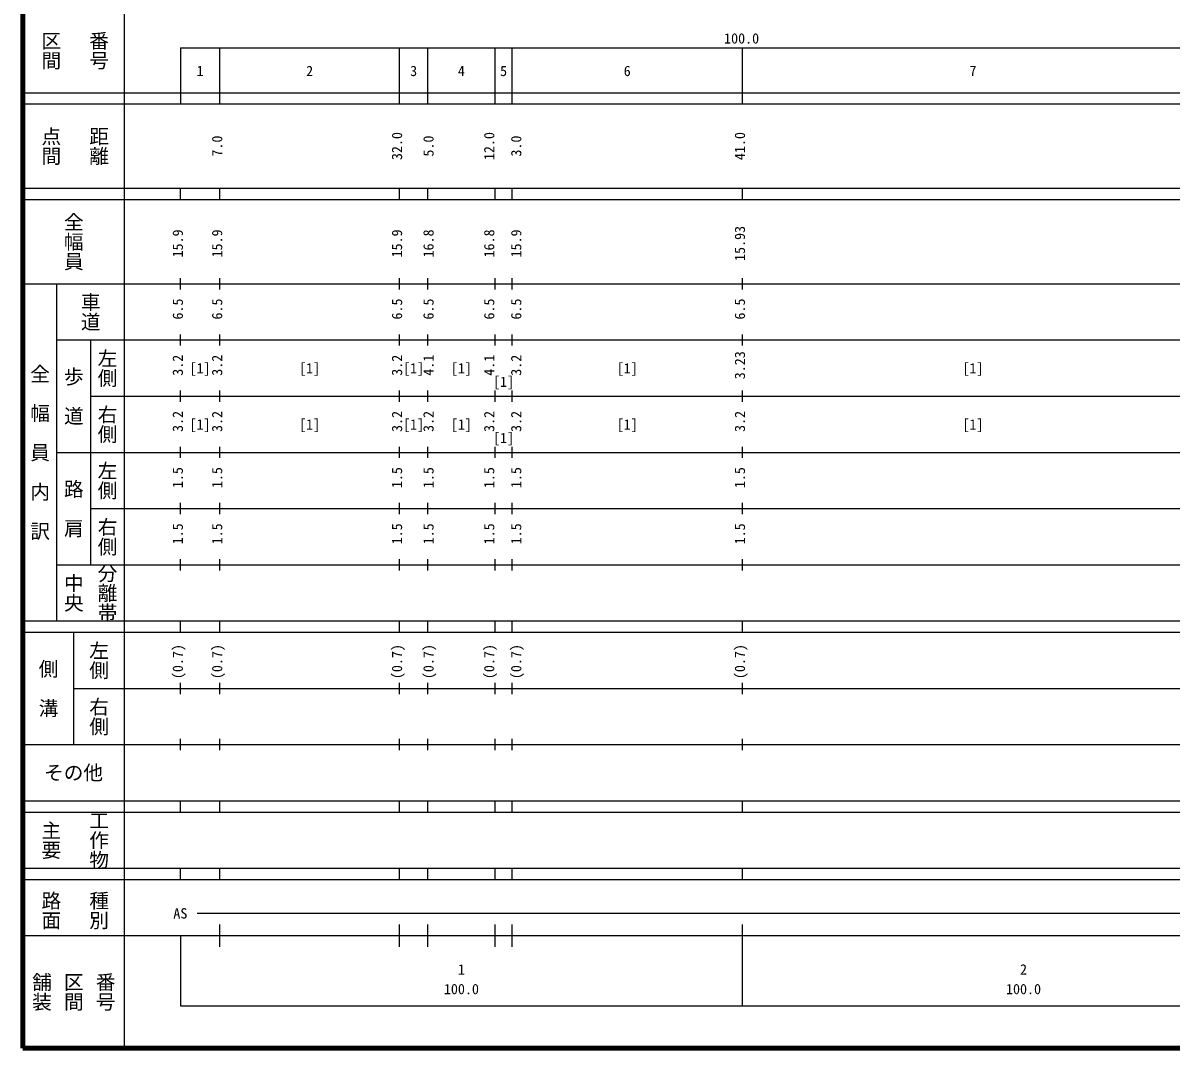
# Model space of a CAD drawing. Units: millimetres on the paper, enlarged 1000 times. Extents: x 40000 to 680000, y 20000 to 380000.
# Drawn here: x 40000 to 244241, y 20000 to 202409 of the extents above; entities that cross this region are included whole.
import ezdxf
from ezdxf.enums import TextEntityAlignment as Align

# ---------------------------------------------------------------- set-up
doc = ezdxf.new("R2010")
doc.units = ezdxf.units.MM
doc.header["$LTSCALE"] = 1000
doc.layers.add('M-TTL', color=2, linetype='Continuous', lineweight=140)
doc.layers.add('M-TTL-BAND', color=7, linetype='Continuous', lineweight=25)
doc.styles.add('@ＭＳ ゴシック', font='')
doc.styles.add('ＭＳ ゴシック', font='')
doc.styles.get('@ＭＳ ゴシック').set_extended_font_data('@MS Gothic')
doc.styles.get('ＭＳ ゴシック').set_extended_font_data('MS Gothic')

msp = doc.modelspace()

# ---------------------------------------------------------------- linework, layer by layer
at = {"layer": 'M-TTL'}
for p, q in [((40000, 380000), (40000, 20000)), ((40000, 20000), (680000, 20000))]:
    msp.add_line(p, q, dxfattribs=at)
at = {"layer": 'M-TTL-BAND'}
for p, q in [((58000, 370000), (58000, 20000)), ((68000, 198000), (579000, 198000)), ((68000, 198000), (68000, 188000)), ((75000, 188000), (75000, 198000)), ((107000, 188000), (107000, 198000)), ((112000, 188000), (112000, 198000)), ((124000, 188000), (124000, 198000)), ((127000, 188000), (127000, 198000)), ((168000, 188000), (168000, 198000)), ((40000, 190000), (579000, 190000)), ((40000, 188000), (579000, 188000)), ((40000, 173000), (579000, 173000)), ((68000, 171000), (68000, 173000)), ((75000, 171000), (75000, 173000)), ((107000, 171000), (107000, 173000)), ((112000, 171000), (112000, 173000)), ((124000, 171000), (124000, 173000)), ((127000, 171000), (127000, 173000)), ((168000, 171000), (168000, 173000)), ((40000, 171000), (579000, 171000)), ((40000, 156000), (579000, 156000)), ((46000, 96000), (46000, 156000)), ((68000, 155000), (68000, 157000)), ((75000, 155000), (75000, 157000)), ((107000, 155000), (107000, 157000)), ((112000, 155000), (112000, 157000)), ((124000, 155000), (124000, 157000)), ((127000, 155000), (127000, 157000)), ((168000, 155000), (168000, 157000)), ((46000, 146000), (579000, 146000)), ((52000, 146000), (52000, 106000)), ((68000, 145000), (68000, 147000)), ((75000, 145000), (75000, 147000)), ((107000, 145000), (107000, 147000)), ((112000, 145000), (112000, 147000)), ((124000, 145000), (124000, 147000)), ((127000, 145000), (127000, 147000)), ((168000, 145000), (168000, 147000)), ((68000, 135000), (68000, 137000)), ((75000, 135000), (75000, 137000)), ((107000, 135000), (107000, 137000)), ((112000, 135000), (112000, 137000)), ((124000, 135000), (124000, 137000)), ((127000, 135000), (127000, 137000)), ((168000, 135000), (168000, 137000)), ((52000, 136000), (579000, 136000)), ((68000, 125000), (68000, 127000)), ((75000, 125000), (75000, 127000)), ((107000, 125000), (107000, 127000)), ((112000, 125000), (112000, 127000)), ((124000, 125000), (124000, 127000)), ((127000, 125000), (127000, 127000)), ((168000, 125000), (168000, 127000)), ((46000, 126000), (579000, 126000)), ((68000, 115000), (68000, 117000)), ((75000, 115000), (75000, 117000)), ((107000, 115000), (107000, 117000)), ((112000, 115000), (112000, 117000)), ((124000, 115000), (124000, 117000)), ((127000, 115000), (127000, 117000)), ((168000, 115000), (168000, 117000)), ((52000, 116000), (579000, 116000)), ((68000, 105000), (68000, 107000)), ((75000, 105000), (75000, 107000)), ((107000, 105000), (107000, 107000)), ((112000, 105000), (112000, 107000)), ((124000, 105000), (124000, 107000)), ((127000, 105000), (127000, 107000)), ((168000, 105000), (168000, 107000)), ((46000, 106000), (579000, 106000)), ((40000, 96000), (579000, 96000)), ((68000, 94000), (68000, 96000)), ((75000, 94000), (75000, 96000)), ((107000, 94000), (107000, 96000)), ((112000, 94000), (112000, 96000)), ((124000, 94000), (124000, 96000)), ((127000, 94000), (127000, 96000)), ((168000, 94000), (168000, 96000)), ((40000, 94000), (579000, 94000)), ((49000, 94000), (49000, 74000)), ((49000, 84000), (579000, 84000)), ((68000, 83000), (68000, 85000)), ((75000, 83000), (75000, 85000)), ((107000, 83000), (107000, 85000)), ((112000, 83000), (112000, 85000)), ((124000, 83000), (124000, 85000)), ((127000, 83000), (127000, 85000)), ((168000, 83000), (168000, 85000)), ((40000, 74000), (579000, 74000)), ((68000, 73000), (68000, 75000)), ((75000, 73000), (75000, 75000)), ((107000, 73000), (107000, 75000)), ((112000, 73000), (112000, 75000)), ((124000, 73000), (124000, 75000)), ((127000, 73000), (127000, 75000)), ((168000, 73000), (168000, 75000)), ((40000, 64000), (579000, 64000)), ((68000, 62000), (68000, 64000)), ((75000, 62000), (75000, 64000)), ((107000, 62000), (107000, 64000)), ((112000, 62000), (112000, 64000)), ((124000, 62000), (124000, 64000)), ((127000, 62000), (127000, 64000)), ((168000, 62000), (168000, 64000)), ((40000, 62000), (579000, 62000)), ((40000, 52000), (579000, 52000)), ((68000, 50000), (68000, 52000)), ((75000, 50000), (75000, 52000)), ((107000, 50000), (107000, 52000)), ((112000, 50000), (112000, 52000)), ((124000, 50000), (124000, 52000)), ((127000, 50000), (127000, 52000)), ((168000, 50000), (168000, 52000)), ((40000, 50000), (579000, 50000)), ((71000, 44000), (565000, 44000)), ((75000, 38000), (75000, 42000)), ((107000, 38000), (107000, 42000)), ((112000, 38000), (112000, 42000)), ((124000, 38000), (124000, 42000)), ((127000, 38000), (127000, 42000)), ((168000, 27500), (168000, 42000)), ((40000, 40000), (579000, 40000)), ((68000, 40000), (68000, 27500)), ((68000, 27500), (579000, 27500))]:
    msp.add_line(p, q, dxfattribs=at)

# ---------------------------------------------------------------- texts
at = {"layer": 'M-TTL-BAND', "style": '@ＭＳ ゴシック'}
for s, p in [('区間', (45000, 197500)), ('番号', (53500, 197500)), ('点間', (45000, 180500)), ('距離', (53500, 180500)), ('全幅員', (49000, 163500)), ('車道', (52000, 151000)), ('左側', (55000, 141000)), ('全\u3000幅\u3000員\u3000内\u3000訳', (43000, 126000)), ('歩\u3000道', (49000, 136000)), ('右側', (55000, 131000)), ('左側', (55000, 121000)), ('路\u3000肩', (49000, 116000)), ('右側', (55000, 111000)), ('中央', (49000, 101000)), ('分離帯', (55000, 101000)), ('左側', (53500, 89000)), ('側\u3000溝', (44500, 84000)), ('右側', (53500, 79000)), ('工作物', (53500, 57000)), ('主要', (45000, 57000)), ('路面', (45000, 44500)), ('種別', (53500, 44500)), ('舗装', (43333, 30000)), ('区間', (49000, 30000)), ('番号', (54667, 30000))]:
    msp.add_text(s, height=2566, rotation=270, dxfattribs=at).set_placement(p, align=Align.MIDDLE_CENTER)
at = {"layer": 'M-TTL-BAND', "style": 'ＭＳ ゴシック'}
for s, p in [('100.0', (167844, 198195)), ('1', (71500, 192405)), ('2', (91000, 192405)), ('3', (109500, 192405)), ('4', (118000, 192405)), ('5', (125500, 192405)), ('6', (147500, 192405)), ('7', (209000, 192405)), ('[1]', (71500, 139500)), ('[1]', (91000, 139500)), ('[1]', (109500, 139500)), ('[1]', (118000, 139500)), ('[1]', (147500, 139500)), ('[1]', (209000, 139500)), ('[1]', (125500, 137100)), ('[1]', (71500, 129500)), ('[1]', (91000, 129500)), ('[1]', (109500, 129500)), ('[1]', (118000, 129500)), ('[1]', (147500, 129500)), ('[1]', (209000, 129500)), ('[1]', (125500, 127100)), ('AS', (68000, 42500)), ('1', (118000, 32523)), ('2', (218000, 32523)), ('100.0', (118000, 29033)), ('100.0', (218000, 29033))]:
    msp.add_text(s, height=1833, dxfattribs=at).set_placement(p, align=Align.BOTTOM_CENTER)
for s, p in [('7.0', (76000, 180500)), ('32.0', (108000, 180500)), ('5.0', (113600, 180500)), ('12.0', (124400, 180500)), ('3.0', (129200, 180500)), ('41.0', (169000, 180500)), ('15.9', (69000, 163174)), ('15.9', (76000, 163174)), ('15.9', (108000, 163174)), ('16.8', (113600, 163174)), ('16.8', (124400, 163174)), ('15.9', (129200, 163174)), ('15.93', (169000, 163174)), ('6.5', (69000, 151500)), ('6.5', (76000, 151500)), ('6.5', (108000, 151500)), ('6.5', (113600, 151500)), ('6.5', (124400, 151500)), ('6.5', (129200, 151500)), ('6.5', (169000, 151500)), ('3.2', (69000, 141500)), ('3.2', (76000, 141500)), ('3.2', (108000, 141500)), ('4.1', (113600, 141500)), ('4.1', (124400, 141500)), ('3.2', (129200, 141500)), ('3.23', (169000, 141500)), ('3.2', (69000, 131500)), ('3.2', (76000, 131500)), ('3.2', (108000, 131500)), ('3.2', (113600, 131500)), ('3.2', (124400, 131500)), ('3.2', (129200, 131500)), ('3.2', (169000, 131500)), ('1.5', (69000, 121500)), ('1.5', (76000, 121500)), ('1.5', (108000, 121500)), ('1.5', (113600, 121500)), ('1.5', (124400, 121500)), ('1.5', (129200, 121500)), ('1.5', (169000, 121500)), ('1.5', (69000, 111500)), ('1.5', (76000, 111500)), ('1.5', (108000, 111500)), ('1.5', (113600, 111500)), ('1.5', (124400, 111500)), ('1.5', (129200, 111500)), ('1.5', (169000, 111500)), ('(0.7)', (69000, 88764)), ('(0.7)', (76000, 88764)), ('(0.7)', (108000, 88764)), ('(0.7)', (113600, 88764)), ('(0.7)', (124400, 88764)), ('(0.7)', (129200, 88764)), ('(0.7)', (169000, 88764))]:
    msp.add_text(s, height=1833, rotation=90, dxfattribs=at).set_placement(p, align=Align.BOTTOM_CENTER)
msp.add_text('その他', height=2566, dxfattribs=at).set_placement((49000, 69000), align=Align.MIDDLE_CENTER)

doc.saveas('drawing.dxf')
